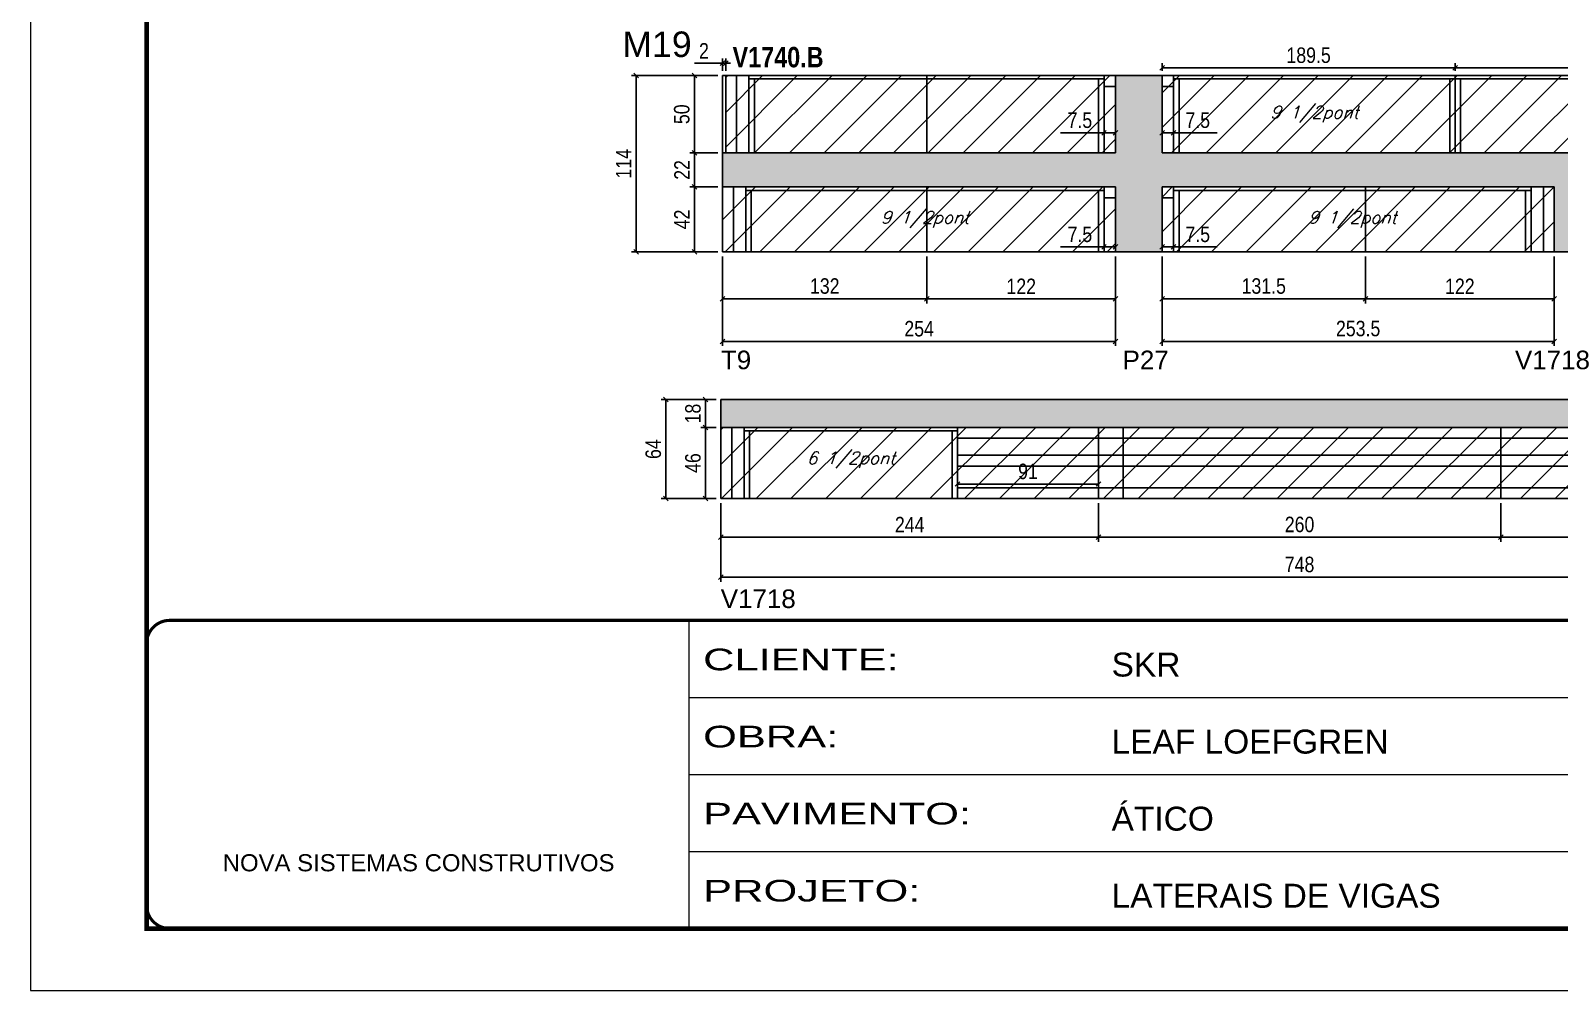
# Model space of a CAD drawing. Extents: x 3309 to 10008, y -2522 to 14608.
# Drawn here: x 6493 to 7481, y 6666 to 7287 of the extents above; entities that cross this region are included whole.
import ezdxf

# ---------------------------------------------------------------- set-up
doc = ezdxf.new("R2010")
doc.units = 0
doc.linetypes.add('CONTINUO', pattern=[0])
doc.linetypes.add('DASHED', pattern=[0.75, 0.5, -0.25])
for name, color, linetype in [('5', 5, 'Continuous'), ('COTA', 241, 'Continuous'), ('NOMENCLATURA', 7, 'Continuous'), ('Painéis', 200, 'Continuous'), ('SARR_2.2x7', 40, 'Continuous'), ('SARR_3.5x7', 81, 'Continuous'), ('texto', 7, 'Continuous')]:
    doc.layers.add(name, color=color, linetype=linetype)
for name, color, linetype, lineweight in [('Folhas', 255, 'Continuous', 9), ('Hachura', 251, 'Continuous', 9), ('SARRAFO DE PRESSAO', 251, 'DASHED', 9)]:
    doc.layers.add(name, color=color, linetype=linetype, lineweight=lineweight)
doc.styles.add('ARIAL', font='arial.ttf')
doc.styles.add('COTA TECNICA', font='techl___.ttf', dxfattribs={"height": 10})
doc.styles.add('Romans', font='romans.shx')
doc.styles.get("Standard").update_dxf_attribs({"font": 'arial.ttf'})
doc.styles.add('TECNICA', font='techb___.ttf', dxfattribs={"height": 10})
doc.styles.add('Tecnologia', font='')
doc.styles.get('Tecnologia').set_extended_font_data('Forgotten Futurist')
doc.dimstyles.new('PAINEL', dxfattribs={"dimtxt": 10, "dimasz": 3, "dimexe": 3, "dimexo": 3, "dimgap": 3, "dimtad": 1, "dimdec": 1, "dimzin": 12, "dimdsep": 46, "dimtxsty": 'COTA TECNICA', "dimblk1": 'OBLIQUE', "dimblk2": 'OBLIQUE', "dimsah": 1, "dimcen": 0.9, "dimclrd": 4, "dimclre": 4, "dimclrt": 240, "dimadec": 1, "dimazin": 3, "dimtfac": 1, "dimtdec": 1, "dimtmove": 0, "dimatfit": 3, "dimfxl": 1, "dimtolj": 1, "dimtzin": 12, "dimarcsym": 0})

# ---------------------------------------------------------------- blocks, each defined once
blk = doc.blocks.new('9999999999')
at = {"color": 30, "linetype": 'CONTINUO'}
for p, q in [((98564.56, 34230.21), (98564.56, 34429.45)), ((98564.56, 34379.64), (99583.98, 34379.64)), ((98564.56, 34329.83), (99487.98, 34329.83)), ((98564.56, 34280.02), (99487.98, 34280.02))]:
    blk.add_line(p, q, dxfattribs=at)
at = {"color": 30, "linetype": 'CONTINUO', "const_width": 2}
blk.add_lwpolyline([(99583.98, 34230.21), (99583.98, 34414.45, 0.414214), (99568.98, 34429.45), (98228.98, 34429.45, 0.414214), (98213.98, 34414.45), (98213.98, 34245.21, 0.414214), (98228.98, 34230.21), (99583.98, 34230.21)], format="xyb", dxfattribs=at)
at = {"layer": 'Folhas'}
blk.add_lwpolyline([(98138.98, 34190.21), (99623.98, 34190.21), (99623.98, 35240.21), (98138.98, 35240.21)], close=True, dxfattribs=at)
at = {"layer": 'Folhas', "color": 30, "const_width": 3}
blk.add_lwpolyline([(98213.98, 34230.21), (99583.98, 34230.21), (99583.98, 35200.21), (98213.98, 35200.21)], close=True, dxfattribs=at)
at = {"color": 7, "linetype": 'Continuous', "ltscale": 5, "style": 'ARIAL'}
for s, height, p in [('SKR', 15.483, (98837.68, 34393.13)), ('LEAF LOEFGREN', 15.4829, (98837.68, 34343.32)), ('ÁTICO', 15.483, (98837.68, 34293.51)), ('NOVA SISTEMAS CONSTRUTIVOS', 11.0592, (98263.19, 34267.21)), ('LATERAIS DE VIGAS', 15.4829, (98837.68, 34243.7))]:
    blk.add_text(s, height=height, dxfattribs=at).set_placement(p)
at = {"layer": 'Folhas', "color": 7, "style": 'Tecnologia', "width": 1.5}
for s, p in [('CLIENTE:', (98573.65, 34397.17)), ('OBRA:', (98573.65, 34347.31)), ('PAVIMENTO:', (98573.65, 34297.5)), ('PROJETO:', (98573.65, 34247.69))]:
    blk.add_text(s, height=14, dxfattribs=at).set_placement(p)
blk = doc.blocks.new('_Oblique')
at = {"color": 0, "linetype": 'ByBlock', "lineweight": -2}
blk.add_line((-0.5, -0.5), (0.5, 0.5), dxfattribs=at)
blk = doc.blocks.new('*D3468')
at = {"layer": 'COTA', "color": 4, "lineweight": -2, "transparency": 16777216}
for p, q in [((7224.16, 7140.82), (7224.16, 7083.01)), ((7477.66, 7140.82), (7477.66, 7083.01)), ((7477.66, 7086.01), (7224.16, 7086.01))]:
    blk.add_line(p, q, dxfattribs=at)
at = {"layer": 'Defpoints', "color": 0, "transparency": 16777216}
for p in [(7224.16, 7143.82), (7477.66, 7143.82), (7224.16, 7086.01)]:
    blk.add_point(p, dxfattribs=at)
at = {"layer": 'COTA', "color": 4, "lineweight": -2, "transparency": 16777216, "xscale": 3, "yscale": 3, "zscale": 3, "rotation": 180}
blk.add_blockref('_Oblique', (7224.16, 7086.01), dxfattribs=at)
at = {"layer": 'COTA', "color": 4, "lineweight": -2, "transparency": 16777216, "xscale": 3, "yscale": 3, "zscale": 3}
blk.add_blockref('_Oblique', (7477.66, 7086.01), dxfattribs=at)
at = {"layer": 'COTA', "color": 240, "transparency": 16777216, "insert": (7350.91, 7094.23), "char_height": 10, "attachment_point": 5, "style": 'COTA TECNICA'}
blk.add_mtext('\\A1;253.5', dxfattribs=at)
blk = doc.blocks.new('*D3469')
at = {"layer": 'COTA', "color": 4, "lineweight": -2, "transparency": 16777216}
for p, q in [((7224.16, 7146.82), (7224.16, 7150.02)), ((7224.16, 7147.02), (7231.66, 7147.02)), ((7231.66, 7146.82), (7231.66, 7150.02)), ((7231.66, 7147.02), (7259.81, 7147.02))]:
    blk.add_line(p, q, dxfattribs=at)
at = {"layer": 'Defpoints', "color": 0, "transparency": 16777216}
for p in [(7231.66, 7147.02), (7224.16, 7143.82), (7231.66, 7143.82)]:
    blk.add_point(p, dxfattribs=at)
at = {"layer": 'COTA', "color": 4, "lineweight": -2, "transparency": 16777216, "xscale": 3, "yscale": 3, "zscale": 3, "rotation": 180}
blk.add_blockref('_Oblique', (7224.16, 7147.02), dxfattribs=at)
at = {"layer": 'COTA', "color": 4, "lineweight": -2, "transparency": 16777216, "xscale": 3, "yscale": 3, "zscale": 3}
blk.add_blockref('_Oblique', (7231.66, 7147.02), dxfattribs=at)
at = {"layer": 'COTA', "color": 240, "transparency": 16777216, "insert": (7247.23, 7155.13), "char_height": 10, "attachment_point": 5, "style": 'COTA TECNICA'}
blk.add_mtext('\\A1;7.5', dxfattribs=at)
blk = doc.blocks.new('*D3470')
at = {"layer": 'COTA', "color": 4, "lineweight": -2, "transparency": 16777216}
for p, q in [((7186.66, 7147.02), (7158.5, 7147.02)), ((7186.66, 7146.82), (7186.66, 7150.02)), ((7194.16, 7147.02), (7186.66, 7147.02)), ((7194.16, 7146.82), (7194.16, 7150.02))]:
    blk.add_line(p, q, dxfattribs=at)
at = {"layer": 'Defpoints', "color": 0, "transparency": 16777216}
for p in [(7186.66, 7147.02), (7186.66, 7143.82), (7194.16, 7143.82)]:
    blk.add_point(p, dxfattribs=at)
at = {"layer": 'COTA', "color": 4, "lineweight": -2, "transparency": 16777216, "xscale": 3, "yscale": 3, "zscale": 3, "rotation": 180}
blk.add_blockref('_Oblique', (7186.66, 7147.02), dxfattribs=at)
at = {"layer": 'COTA', "color": 4, "lineweight": -2, "transparency": 16777216, "xscale": 3, "yscale": 3, "zscale": 3}
blk.add_blockref('_Oblique', (7194.16, 7147.02), dxfattribs=at)
at = {"layer": 'COTA', "color": 240, "transparency": 16777216, "insert": (7171.08, 7155.13), "char_height": 10, "attachment_point": 5, "style": 'COTA TECNICA'}
blk.add_mtext('\\A1;7.5', dxfattribs=at)
blk = doc.blocks.new('*D3471')
at = {"layer": 'COTA', "color": 4, "lineweight": -2, "transparency": 16777216}
for p, q in [((6940.16, 7140.82), (6940.16, 7083.01)), ((7194.16, 7140.82), (7194.16, 7083.01)), ((7194.16, 7086.01), (6940.16, 7086.01))]:
    blk.add_line(p, q, dxfattribs=at)
at = {"layer": 'Defpoints', "color": 0, "transparency": 16777216}
for p in [(6940.16, 7143.82), (7194.16, 7143.82), (6940.16, 7086.01)]:
    blk.add_point(p, dxfattribs=at)
at = {"layer": 'COTA', "color": 4, "lineweight": -2, "transparency": 16777216, "xscale": 3, "yscale": 3, "zscale": 3, "rotation": 180}
blk.add_blockref('_Oblique', (6940.16, 7086.01), dxfattribs=at)
at = {"layer": 'COTA', "color": 4, "lineweight": -2, "transparency": 16777216, "xscale": 3, "yscale": 3, "zscale": 3}
blk.add_blockref('_Oblique', (7194.16, 7086.01), dxfattribs=at)
at = {"layer": 'COTA', "color": 240, "transparency": 16777216, "insert": (7067.16, 7094.12), "char_height": 10, "attachment_point": 5, "style": 'COTA TECNICA'}
blk.add_mtext('\\A1;254', dxfattribs=at)
blk = doc.blocks.new('*D3472')
at = {"layer": 'COTA', "color": 4, "lineweight": -2, "transparency": 16777216}
for p, q in [((6937.16, 7185.82), (6918.9, 7185.82)), ((6921.9, 7185.82), (6921.9, 7143.82)), ((6937.16, 7143.82), (6918.9, 7143.82))]:
    blk.add_line(p, q, dxfattribs=at)
at = {"layer": 'Defpoints', "color": 0, "transparency": 16777216}
for p in [(6940.16, 7185.82), (6921.9, 7143.82), (6940.16, 7143.82)]:
    blk.add_point(p, dxfattribs=at)
at = {"layer": 'COTA', "color": 4, "lineweight": -2, "transparency": 16777216, "xscale": 3, "yscale": 3, "zscale": 3}
for p, rotation in [((6921.9, 7185.82), 90), ((6921.9, 7143.82), 270)]:
    blk.add_blockref('_Oblique', p, dxfattribs=dict(at, rotation=rotation))
at = {"layer": 'COTA', "color": 240, "transparency": 16777216, "insert": (6913.83, 7164.82), "char_height": 10, "attachment_point": 5, "rotation": 90, "style": 'COTA TECNICA'}
blk.add_mtext('\\A1;42', dxfattribs=at)
blk = doc.blocks.new('*D3473')
at = {"layer": 'COTA', "color": 4, "lineweight": -2, "transparency": 16777216}
for p, q in [((7224.16, 7210.82), (7224.16, 7223.78)), ((7231.66, 7210.82), (7231.66, 7223.78)), ((7224.16, 7220.78), (7231.66, 7220.78)), ((7231.66, 7220.78), (7259.81, 7220.78))]:
    blk.add_line(p, q, dxfattribs=at)
at = {"layer": 'Defpoints', "color": 0, "transparency": 16777216}
for p in [(7231.66, 7220.78), (7224.16, 7207.82), (7231.66, 7207.82)]:
    blk.add_point(p, dxfattribs=at)
at = {"layer": 'COTA', "color": 4, "lineweight": -2, "transparency": 16777216, "xscale": 3, "yscale": 3, "zscale": 3, "rotation": 180}
blk.add_blockref('_Oblique', (7224.16, 7220.78), dxfattribs=at)
at = {"layer": 'COTA', "color": 4, "lineweight": -2, "transparency": 16777216, "xscale": 3, "yscale": 3, "zscale": 3}
blk.add_blockref('_Oblique', (7231.66, 7220.78), dxfattribs=at)
at = {"layer": 'COTA', "color": 240, "transparency": 16777216, "insert": (7247.23, 7228.89), "char_height": 10, "attachment_point": 5, "style": 'COTA TECNICA'}
blk.add_mtext('\\A1;7.5', dxfattribs=at)
blk = doc.blocks.new('*D3474')
at = {"layer": 'COTA', "color": 4, "lineweight": -2, "transparency": 16777216}
for p, q in [((7186.66, 7210.82), (7186.66, 7223.78)), ((7194.16, 7210.82), (7194.16, 7223.78)), ((7186.66, 7220.78), (7158.5, 7220.78)), ((7194.16, 7220.78), (7186.66, 7220.78))]:
    blk.add_line(p, q, dxfattribs=at)
at = {"layer": 'Defpoints', "color": 0, "transparency": 16777216}
for p in [(7186.66, 7220.78), (7186.66, 7207.82), (7194.16, 7207.82)]:
    blk.add_point(p, dxfattribs=at)
at = {"layer": 'COTA', "color": 4, "lineweight": -2, "transparency": 16777216, "xscale": 3, "yscale": 3, "zscale": 3, "rotation": 180}
blk.add_blockref('_Oblique', (7186.66, 7220.78), dxfattribs=at)
at = {"layer": 'COTA', "color": 4, "lineweight": -2, "transparency": 16777216, "xscale": 3, "yscale": 3, "zscale": 3}
blk.add_blockref('_Oblique', (7194.16, 7220.78), dxfattribs=at)
at = {"layer": 'COTA', "color": 240, "transparency": 16777216, "insert": (7171.08, 7228.89), "char_height": 10, "attachment_point": 5, "style": 'COTA TECNICA'}
blk.add_mtext('\\A1;7.5', dxfattribs=at)
blk = doc.blocks.new('*D3475')
at = {"layer": 'COTA', "color": 4, "lineweight": -2, "transparency": 16777216}
for p, q in [((6937.16, 7207.82), (6918.9, 7207.82)), ((6921.9, 7185.82), (6921.9, 7207.82)), ((6937.16, 7185.82), (6918.9, 7185.82))]:
    blk.add_line(p, q, dxfattribs=at)
at = {"layer": 'Defpoints', "color": 0, "transparency": 16777216}
for p in [(6921.9, 7207.82), (6940.16, 7207.82), (6940.16, 7185.82)]:
    blk.add_point(p, dxfattribs=at)
at = {"layer": 'COTA', "color": 4, "lineweight": -2, "transparency": 16777216, "xscale": 3, "yscale": 3, "zscale": 3}
for p, rotation in [((6921.9, 7207.82), 90), ((6921.9, 7185.82), 270)]:
    blk.add_blockref('_Oblique', p, dxfattribs=dict(at, rotation=rotation))
at = {"layer": 'COTA', "color": 240, "transparency": 16777216, "insert": (6913.9, 7196.82), "char_height": 10, "attachment_point": 5, "rotation": 90, "style": 'COTA TECNICA'}
blk.add_mtext('\\A1;22', dxfattribs=at)
blk = doc.blocks.new('*D3476')
at = {"layer": 'COTA', "color": 4, "lineweight": -2, "transparency": 16777216}
for p, q in [((6937.16, 7257.82), (6918.9, 7257.82)), ((6921.9, 7207.82), (6921.9, 7257.82)), ((6937.16, 7207.82), (6918.9, 7207.82))]:
    blk.add_line(p, q, dxfattribs=at)
at = {"layer": 'Defpoints', "color": 0, "transparency": 16777216}
for p in [(6921.9, 7257.82), (6940.16, 7257.82), (6940.16, 7207.82)]:
    blk.add_point(p, dxfattribs=at)
at = {"layer": 'COTA', "color": 4, "lineweight": -2, "transparency": 16777216, "xscale": 3, "yscale": 3, "zscale": 3}
for p, rotation in [((6921.9, 7257.82), 90), ((6921.9, 7207.82), 270)]:
    blk.add_blockref('_Oblique', p, dxfattribs=dict(at, rotation=rotation))
at = {"layer": 'COTA', "color": 240, "transparency": 16777216, "insert": (6913.79, 7232.82), "char_height": 10, "attachment_point": 5, "rotation": 90, "style": 'COTA TECNICA'}
blk.add_mtext('\\A1;50', dxfattribs=at)
blk = doc.blocks.new('*D3477')
at = {"layer": 'COTA', "color": 4, "lineweight": -2, "transparency": 16777216}
for p, q in [((6937.16, 7257.82), (6881.23, 7257.82)), ((6884.23, 7143.82), (6884.23, 7257.82)), ((6937.16, 7143.82), (6881.23, 7143.82))]:
    blk.add_line(p, q, dxfattribs=at)
at = {"layer": 'Defpoints', "color": 0, "transparency": 16777216}
for p in [(6884.23, 7257.82), (6940.16, 7257.82), (6940.16, 7143.82)]:
    blk.add_point(p, dxfattribs=at)
at = {"layer": 'COTA', "color": 4, "lineweight": -2, "transparency": 16777216, "xscale": 3, "yscale": 3, "zscale": 3}
for p, rotation in [((6884.23, 7257.82), 90), ((6884.23, 7143.82), 270)]:
    blk.add_blockref('_Oblique', p, dxfattribs=dict(at, rotation=rotation))
at = {"layer": 'COTA', "color": 240, "transparency": 16777216, "insert": (6876.16, 7200.82), "char_height": 10, "attachment_point": 5, "rotation": 90, "style": 'COTA TECNICA'}
blk.add_mtext('\\A1;114', dxfattribs=at)
blk = doc.blocks.new('*D3478')
at = {"layer": 'COTA', "color": 4, "lineweight": -2, "transparency": 16777216}
for p, q in [((6940.16, 7265.81), (6922.04, 7265.81)), ((6940.16, 7260.82), (6940.16, 7268.81)), ((6942.16, 7265.81), (6940.16, 7265.81)), ((6942.16, 7260.82), (6942.16, 7268.81)), ((6942.16, 7265.81), (6945.16, 7265.81))]:
    blk.add_line(p, q, dxfattribs=at)
at = {"layer": 'Defpoints', "color": 0, "transparency": 16777216}
for p in [(6940.16, 7265.81), (6940.16, 7257.82), (6942.16, 7257.82)]:
    blk.add_point(p, dxfattribs=at)
at = {"layer": 'COTA', "color": 4, "lineweight": -2, "transparency": 16777216, "xscale": 3, "yscale": 3, "zscale": 3}
blk.add_blockref('_Oblique', (6940.16, 7265.81), dxfattribs=at)
at = {"layer": 'COTA', "color": 4, "lineweight": -2, "transparency": 16777216, "xscale": 3, "yscale": 3, "zscale": 3, "rotation": 180}
blk.add_blockref('_Oblique', (6942.16, 7265.81), dxfattribs=at)
at = {"layer": 'COTA', "color": 240, "transparency": 16777216, "insert": (6928.1, 7273.81), "char_height": 10, "attachment_point": 5, "style": 'COTA TECNICA'}
blk.add_mtext('\\A1;2', dxfattribs=at)
blk = doc.blocks.new('*D3479')
at = {"layer": 'COTA', "color": 4, "lineweight": -2, "transparency": 16777216}
for p, q in [((6940.16, 7140.82), (6940.16, 7110.49)), ((7072.16, 7140.82), (7072.16, 7110.49)), ((6940.16, 7113.49), (7072.16, 7113.49))]:
    blk.add_line(p, q, dxfattribs=at)
at = {"layer": 'Defpoints', "color": 0, "transparency": 16777216}
for p in [(6940.16, 7143.82), (7072.16, 7143.82), (7072.16, 7113.49)]:
    blk.add_point(p, dxfattribs=at)
at = {"layer": 'COTA', "color": 4, "lineweight": -2, "transparency": 16777216, "xscale": 3, "yscale": 3, "zscale": 3, "rotation": 180}
blk.add_blockref('_Oblique', (6940.16, 7113.49), dxfattribs=at)
at = {"layer": 'COTA', "color": 4, "lineweight": -2, "transparency": 16777216, "xscale": 3, "yscale": 3, "zscale": 3}
blk.add_blockref('_Oblique', (7072.16, 7113.49), dxfattribs=at)
at = {"layer": 'COTA', "color": 240, "transparency": 16777216, "insert": (7006.16, 7121.71), "char_height": 10, "attachment_point": 5, "style": 'COTA TECNICA'}
blk.add_mtext('\\A1;132', dxfattribs=at)
blk = doc.blocks.new('*D3480')
at = {"layer": 'COTA', "color": 4, "lineweight": -2, "transparency": 16777216}
for p, q in [((7072.16, 7140.82), (7072.16, 7110.49)), ((7194.16, 7140.82), (7194.16, 7110.49)), ((7072.16, 7113.49), (7194.16, 7113.49))]:
    blk.add_line(p, q, dxfattribs=at)
at = {"layer": 'Defpoints', "color": 0, "transparency": 16777216}
for p in [(7072.16, 7143.82), (7194.16, 7143.82), (7194.16, 7113.49)]:
    blk.add_point(p, dxfattribs=at)
at = {"layer": 'COTA', "color": 4, "lineweight": -2, "transparency": 16777216, "xscale": 3, "yscale": 3, "zscale": 3, "rotation": 180}
blk.add_blockref('_Oblique', (7072.16, 7113.49), dxfattribs=at)
at = {"layer": 'COTA', "color": 4, "lineweight": -2, "transparency": 16777216, "xscale": 3, "yscale": 3, "zscale": 3}
blk.add_blockref('_Oblique', (7194.16, 7113.49), dxfattribs=at)
at = {"layer": 'COTA', "color": 240, "transparency": 16777216, "insert": (7133.16, 7121.55), "char_height": 10, "attachment_point": 5, "style": 'COTA TECNICA'}
blk.add_mtext('\\A1;122', dxfattribs=at)
blk = doc.blocks.new('*D3481')
at = {"layer": 'COTA', "color": 4, "lineweight": -2, "transparency": 16777216}
for p, q in [((7224.16, 7260.82), (7224.16, 7265.77)), ((7413.66, 7260.82), (7413.66, 7265.77)), ((7413.66, 7262.77), (7224.16, 7262.77))]:
    blk.add_line(p, q, dxfattribs=at)
at = {"layer": 'Defpoints', "color": 0, "transparency": 16777216}
for p in [(7224.16, 7262.77), (7224.16, 7257.82), (7413.66, 7257.82)]:
    blk.add_point(p, dxfattribs=at)
at = {"layer": 'COTA', "color": 4, "lineweight": -2, "transparency": 16777216, "xscale": 3, "yscale": 3, "zscale": 3, "rotation": 180}
blk.add_blockref('_Oblique', (7224.16, 7262.77), dxfattribs=at)
at = {"layer": 'COTA', "color": 4, "lineweight": -2, "transparency": 16777216, "xscale": 3, "yscale": 3, "zscale": 3}
blk.add_blockref('_Oblique', (7413.66, 7262.77), dxfattribs=at)
at = {"layer": 'COTA', "color": 240, "transparency": 16777216, "insert": (7318.91, 7270.91), "char_height": 10, "attachment_point": 5, "style": 'COTA TECNICA'}
blk.add_mtext('\\A1;189.5', dxfattribs=at)
blk = doc.blocks.new('*D3482')
at = {"layer": 'COTA', "color": 4, "lineweight": -2, "transparency": 16777216}
for p, q in [((7413.66, 7260.82), (7413.66, 7265.77)), ((7657.66, 7260.82), (7657.66, 7265.77)), ((7413.66, 7262.77), (7657.66, 7262.77))]:
    blk.add_line(p, q, dxfattribs=at)
at = {"layer": 'Defpoints', "color": 0, "transparency": 16777216}
for p in [(7413.66, 7257.82), (7657.66, 7262.77), (7657.66, 7257.82)]:
    blk.add_point(p, dxfattribs=at)
at = {"layer": 'COTA', "color": 4, "lineweight": -2, "transparency": 16777216, "xscale": 3, "yscale": 3, "zscale": 3, "rotation": 180}
blk.add_blockref('_Oblique', (7413.66, 7262.77), dxfattribs=at)
at = {"layer": 'COTA', "color": 4, "lineweight": -2, "transparency": 16777216, "xscale": 3, "yscale": 3, "zscale": 3}
blk.add_blockref('_Oblique', (7657.66, 7262.77), dxfattribs=at)
at = {"layer": 'COTA', "color": 240, "transparency": 16777216, "insert": (7535.66, 7270.84), "char_height": 10, "attachment_point": 5, "style": 'COTA TECNICA'}
blk.add_mtext('\\A1;244', dxfattribs=at)
blk = doc.blocks.new('*D3483')
at = {"layer": 'COTA', "color": 4, "lineweight": -2, "transparency": 16777216}
for p, q in [((7224.16, 7140.82), (7224.16, 7110.49)), ((7355.66, 7140.82), (7355.66, 7110.49)), ((7224.16, 7113.49), (7355.66, 7113.49))]:
    blk.add_line(p, q, dxfattribs=at)
at = {"layer": 'Defpoints', "color": 0, "transparency": 16777216}
for p in [(7224.16, 7143.82), (7355.66, 7143.82), (7355.66, 7113.49)]:
    blk.add_point(p, dxfattribs=at)
at = {"layer": 'COTA', "color": 4, "lineweight": -2, "transparency": 16777216, "xscale": 3, "yscale": 3, "zscale": 3, "rotation": 180}
blk.add_blockref('_Oblique', (7224.16, 7113.49), dxfattribs=at)
at = {"layer": 'COTA', "color": 4, "lineweight": -2, "transparency": 16777216, "xscale": 3, "yscale": 3, "zscale": 3}
blk.add_blockref('_Oblique', (7355.66, 7113.49), dxfattribs=at)
at = {"layer": 'COTA', "color": 240, "transparency": 16777216, "insert": (7289.91, 7121.71), "char_height": 10, "attachment_point": 5, "style": 'COTA TECNICA'}
blk.add_mtext('\\A1;131.5', dxfattribs=at)
blk = doc.blocks.new('*D3484')
at = {"layer": 'COTA', "color": 4, "lineweight": -2, "transparency": 16777216}
for p, q in [((7355.66, 7140.82), (7355.66, 7110.49)), ((7477.66, 7140.82), (7477.66, 7110.49)), ((7355.66, 7113.49), (7477.66, 7113.49))]:
    blk.add_line(p, q, dxfattribs=at)
at = {"layer": 'Defpoints', "color": 0, "transparency": 16777216}
for p in [(7355.66, 7143.82), (7477.66, 7143.82), (7477.66, 7113.49)]:
    blk.add_point(p, dxfattribs=at)
at = {"layer": 'COTA', "color": 4, "lineweight": -2, "transparency": 16777216, "xscale": 3, "yscale": 3, "zscale": 3, "rotation": 180}
blk.add_blockref('_Oblique', (7355.66, 7113.49), dxfattribs=at)
at = {"layer": 'COTA', "color": 4, "lineweight": -2, "transparency": 16777216, "xscale": 3, "yscale": 3, "zscale": 3}
blk.add_blockref('_Oblique', (7477.66, 7113.49), dxfattribs=at)
at = {"layer": 'COTA', "color": 240, "transparency": 16777216, "insert": (7416.66, 7121.55), "char_height": 10, "attachment_point": 5, "style": 'COTA TECNICA'}
blk.add_mtext('\\A1;122', dxfattribs=at)
blk = doc.blocks.new('*D3436')
at = {"layer": 'COTA', "color": 4, "linetype": 'ByBlock', "lineweight": -2, "transparency": 16777216}
for p, q in [((6939.06, 6981.32), (6939.06, 6956.47)), ((7183.06, 6981.32), (7183.06, 6956.47)), ((7183.06, 6959.47), (6939.06, 6959.47))]:
    blk.add_line(p, q, dxfattribs=at)
at = {"layer": 'Defpoints', "color": 0, "linetype": 'ByBlock', "transparency": 16777216}
for p in [(6939.06, 6984.32), (7183.06, 6984.32), (6939.06, 6959.47)]:
    blk.add_point(p, dxfattribs=at)
at = {"layer": 'COTA', "color": 4, "linetype": 'ByBlock', "lineweight": -2, "transparency": 16777216, "xscale": 3, "yscale": 3, "zscale": 3, "rotation": 180}
blk.add_blockref('_Oblique', (6939.06, 6959.47), dxfattribs=at)
at = {"layer": 'COTA', "color": 4, "linetype": 'ByBlock', "lineweight": -2, "transparency": 16777216, "xscale": 3, "yscale": 3, "zscale": 3}
blk.add_blockref('_Oblique', (7183.06, 6959.47), dxfattribs=at)
at = {"layer": 'COTA', "color": 240, "linetype": 'ByBlock', "transparency": 16777216, "insert": (7061.06, 6967.55), "char_height": 10, "attachment_point": 5, "style": 'COTA TECNICA'}
blk.add_mtext('\\A1;244', dxfattribs=at)
blk = doc.blocks.new('*D3437')
at = {"layer": 'COTA', "color": 4, "lineweight": -2, "transparency": 16777216}
for p, q in [((7183.06, 6981.32), (7183.06, 6956.47)), ((7443.06, 6981.32), (7443.06, 6956.47)), ((7183.06, 6959.47), (7443.06, 6959.47))]:
    blk.add_line(p, q, dxfattribs=at)
at = {"layer": 'Defpoints', "color": 0, "transparency": 16777216}
for p in [(7183.06, 6984.32, 0), (7443.06, 6984.32, 0), (7443.06, 6959.47)]:
    blk.add_point(p, dxfattribs=at)
at = {"layer": 'COTA', "color": 4, "lineweight": -2, "transparency": 16777216, "xscale": 3, "yscale": 3, "zscale": 3, "rotation": 180}
blk.add_blockref('_Oblique', (7183.06, 6959.47), dxfattribs=at)
at = {"layer": 'COTA', "color": 4, "lineweight": -2, "transparency": 16777216, "xscale": 3, "yscale": 3, "zscale": 3}
blk.add_blockref('_Oblique', (7443.06, 6959.47), dxfattribs=at)
at = {"layer": 'COTA', "color": 240, "transparency": 16777216, "insert": (7313.06, 6967.58), "char_height": 10, "attachment_point": 5, "style": 'COTA TECNICA'}
blk.add_mtext('\\A1;260', dxfattribs=at)
blk = doc.blocks.new('*D3438')
at = {"layer": 'COTA', "color": 4, "lineweight": -2, "transparency": 16777216}
for p, q in [((7443.06, 6981.32), (7443.06, 6956.47)), ((7687.06, 6981.32), (7687.06, 6956.47)), ((7443.06, 6959.47), (7687.06, 6959.47))]:
    blk.add_line(p, q, dxfattribs=at)
at = {"layer": 'Defpoints', "color": 0, "transparency": 16777216}
for p in [(7443.06, 6984.32, 0), (7687.06, 6984.32, 0), (7687.06, 6959.47)]:
    blk.add_point(p, dxfattribs=at)
at = {"layer": 'COTA', "color": 4, "lineweight": -2, "transparency": 16777216, "xscale": 3, "yscale": 3, "zscale": 3, "rotation": 180}
blk.add_blockref('_Oblique', (7443.06, 6959.47), dxfattribs=at)
at = {"layer": 'COTA', "color": 4, "lineweight": -2, "transparency": 16777216, "xscale": 3, "yscale": 3, "zscale": 3}
blk.add_blockref('_Oblique', (7687.06, 6959.47), dxfattribs=at)
at = {"layer": 'COTA', "color": 240, "transparency": 16777216, "insert": (7565.06, 6967.55), "char_height": 10, "attachment_point": 5, "style": 'COTA TECNICA'}
blk.add_mtext('\\A1;244', dxfattribs=at)
blk = doc.blocks.new('*D3448')
at = {"layer": 'COTA', "color": 4, "lineweight": -2, "transparency": 16777216}
for p, q in [((6936.06, 7030.32), (6926.11, 7030.32)), ((6929.11, 6984.32), (6929.11, 7030.32)), ((6936.06, 6984.32), (6926.11, 6984.32))]:
    blk.add_line(p, q, dxfattribs=at)
at = {"layer": 'Defpoints', "color": 0, "transparency": 16777216}
for p in [(6929.11, 7030.32), (6939.06, 7030.32), (6939.06, 6984.32)]:
    blk.add_point(p, dxfattribs=at)
at = {"layer": 'COTA', "color": 4, "lineweight": -2, "transparency": 16777216, "xscale": 3, "yscale": 3, "zscale": 3}
for p, rotation in [((6929.11, 7030.32), 90), ((6929.11, 6984.32), 270)]:
    blk.add_blockref('_Oblique', p, dxfattribs=dict(at, rotation=rotation))
at = {"layer": 'COTA', "color": 240, "transparency": 16777216, "insert": (6921.01, 7007.32), "char_height": 10, "attachment_point": 5, "rotation": 90, "style": 'COTA TECNICA'}
blk.add_mtext('\\A1;46', dxfattribs=at)
blk = doc.blocks.new('*D3449')
at = {"layer": 'COTA', "color": 4, "lineweight": -2, "transparency": 16777216}
for p, q in [((6936.06, 7048.32), (6926.11, 7048.32)), ((6929.11, 7030.32), (6929.11, 7048.32)), ((6936.06, 7030.32), (6926.11, 7030.32))]:
    blk.add_line(p, q, dxfattribs=at)
at = {"layer": 'Defpoints', "color": 0, "transparency": 16777216}
for p in [(6929.11, 7048.32), (6939.06, 7048.32), (6939.06, 7030.32)]:
    blk.add_point(p, dxfattribs=at)
at = {"layer": 'COTA', "color": 4, "lineweight": -2, "transparency": 16777216, "xscale": 3, "yscale": 3, "zscale": 3}
for p, rotation in [((6929.11, 7048.32), 90), ((6929.11, 7030.32), 270)]:
    blk.add_blockref('_Oblique', p, dxfattribs=dict(at, rotation=rotation))
at = {"layer": 'COTA', "color": 240, "transparency": 16777216, "insert": (6921.02, 7039.32), "char_height": 10, "attachment_point": 5, "rotation": 90, "style": 'COTA TECNICA'}
blk.add_mtext('\\A1;18', dxfattribs=at)
blk = doc.blocks.new('*D3450')
at = {"layer": 'COTA', "color": 4, "lineweight": -2, "transparency": 16777216}
for p, q in [((6936.06, 7048.32), (6900.48, 7048.32)), ((6903.48, 6984.32), (6903.48, 7048.32)), ((6936.06, 6984.32), (6900.48, 6984.32))]:
    blk.add_line(p, q, dxfattribs=at)
at = {"layer": 'Defpoints', "color": 0, "transparency": 16777216}
for p in [(6903.48, 7048.32), (6939.06, 7048.32), (6939.06, 6984.32)]:
    blk.add_point(p, dxfattribs=at)
at = {"layer": 'COTA', "color": 4, "lineweight": -2, "transparency": 16777216, "xscale": 3, "yscale": 3, "zscale": 3}
for p, rotation in [((6903.48, 7048.32), 90), ((6903.48, 6984.32), 270)]:
    blk.add_blockref('_Oblique', p, dxfattribs=dict(at, rotation=rotation))
at = {"layer": 'COTA', "color": 240, "transparency": 16777216, "insert": (6895.38, 7016.32), "char_height": 10, "attachment_point": 5, "rotation": 90, "style": 'COTA TECNICA'}
blk.add_mtext('\\A1;64', dxfattribs=at)
blk = doc.blocks.new('*D3451')
at = {"layer": 'COTA', "color": 4, "lineweight": -2, "transparency": 16777216}
for p, q in [((6939.06, 6981.32), (6939.06, 6930.63)), ((7687.06, 6981.32), (7687.06, 6930.63)), ((6939.06, 6933.63), (7687.06, 6933.63))]:
    blk.add_line(p, q, dxfattribs=at)
at = {"layer": 'Defpoints', "color": 0, "transparency": 16777216}
for p in [(6939.06, 6984.32), (7687.06, 6984.32), (7687.06, 6933.63)]:
    blk.add_point(p, dxfattribs=at)
at = {"layer": 'COTA', "color": 4, "lineweight": -2, "transparency": 16777216, "xscale": 3, "yscale": 3, "zscale": 3, "rotation": 180}
blk.add_blockref('_Oblique', (6939.06, 6933.63), dxfattribs=at)
at = {"layer": 'COTA', "color": 4, "lineweight": -2, "transparency": 16777216, "xscale": 3, "yscale": 3, "zscale": 3}
blk.add_blockref('_Oblique', (7687.06, 6933.63), dxfattribs=at)
at = {"layer": 'COTA', "color": 240, "transparency": 16777216, "insert": (7313.06, 6941.73), "char_height": 10, "attachment_point": 5, "style": 'COTA TECNICA'}
blk.add_mtext('\\A1;748', dxfattribs=at)
blk = doc.blocks.new('*D3452')
at = {"layer": 'COTA', "color": 4, "lineweight": -2, "transparency": 16777216}
for p, q in [((7092.06, 6994.32), (7092.06, 6996.79)), ((7183.06, 6994.32), (7183.06, 6996.79)), ((7183.06, 6993.79), (7092.06, 6993.79))]:
    blk.add_line(p, q, dxfattribs=at)
at = {"layer": 'Defpoints', "color": 0, "transparency": 16777216}
for p in [(7092.06, 6993.79), (7092.06, 6991.32), (7183.06, 6991.32)]:
    blk.add_point(p, dxfattribs=at)
at = {"layer": 'COTA', "color": 4, "lineweight": -2, "transparency": 16777216, "xscale": 3, "yscale": 3, "zscale": 3, "rotation": 180}
blk.add_blockref('_Oblique', (7092.06, 6993.79), dxfattribs=at)
at = {"layer": 'COTA', "color": 4, "lineweight": -2, "transparency": 16777216, "xscale": 3, "yscale": 3, "zscale": 3}
blk.add_blockref('_Oblique', (7183.06, 6993.79), dxfattribs=at)
at = {"layer": 'COTA', "color": 240, "transparency": 16777216, "insert": (7137.56, 7001.87), "char_height": 10, "attachment_point": 5, "style": 'COTA TECNICA'}
blk.add_mtext('\\A1;91', dxfattribs=at)

msp = doc.modelspace()

# ---------------------------------------------------------------- hatches: boundary and pattern name
at = {"layer": 'COTA'}
h = msp.add_hatch(dxfattribs=at)
h.set_pattern_fill('AR-CONC', color=256, scale=0.03)
h.set_pattern_definition([(50, (1585, 19.1082), (5.46554, -0.4781726), [0.5715, -6.2865]), (355, (1585, 19.108), (-1.0573026, 5.7317054), [0.4572, -5.0292175]), (100.451445, (1585.4555, 19.0684), (4.4082374, 5.2535326), [0.4857003, -5.3427073]), (46.1842, (1585, 20.632), (8.132371, -1.26127), [0.85725, -9.42975]), (96.63556, (1585.678, 20.527), (7.122124, 7.422784), [0.728551, -8.014068]), (351.18415, (1585, 20.632), (7.122124, 7.422784), [0.685799, -7.543792]), (21, (1585.762, 20.2512), (4.5484317, -3.067956), [0.5715, -6.2865]), (326, (1585.762, 20.251), (1.854061, 5.525639), [0.4572, -5.0292]), (71.451445, (1586.141, 19.9956), (6.4024926, 2.457683), [0.4857003, -5.342698]), (37.5, (1585, 19.1082), (0.0926581, 2.53665117), [0, -4.96824, 0, -5.1054, 0, -5.04825]), (7.5, (1585, 19.1082), (2.0045899, 3.00541724), [0, -2.91084, 0, -4.85394, 0, -1.92405]), (327.5, (1583.3007, 19.1082), (4.06771786, -0.1718623), [0, -1.905, 0, -5.9436, 0, -7.8867]), (317.5, (1582.5387, 19.1082), (4.4438754, 0.7627947), [0, -2.4765, 0, -3.94716, 0, -5.6007])])
h.paths.add_polyline_path([(7224.16, 7185.82), (7477.66, 7185.82), (7477.66, 7143.82), (7507.66, 7143.82), (7507.66, 7185.82), (7657.66, 7185.82), (7657.66, 7207.82), (7224.16, 7207.82), (7224.16, 7257.82), (7194.16, 7257.82), (7194.16, 7207.82), (6940.16, 7207.82), (6940.16, 7185.82), (7194.16, 7185.82), (7194.16, 7143.82), (7224.16, 7143.82)])
h = msp.add_hatch(dxfattribs=at)
h.set_pattern_fill('AR-CONC', color=256, scale=0.03)
h.set_pattern_definition([(50, (-50.5405, -4745.387), (5.46554, -0.4781726), [0.5715, -6.2865]), (355, (-50.5405, -4745.387), (-1.0573026, 5.7317054), [0.4572, -5.0292175]), (100.451445, (-50.085, -4745.427), (4.4082374, 5.2535326), [0.4857003, -5.3427073]), (46.1842, (-50.5405, -4743.863), (8.1323712, -1.2612698), [0.85725, -9.42975]), (96.63556, (-49.863, -4743.968), (7.122124, 7.4227837), [0.7285507, -8.014068]), (351.18415, (-50.5405, -4743.863), (7.122124, 7.4227837), [0.685799, -7.543792]), (21, (-49.7785, -4744.244), (4.5484317, -3.067956), [0.5715, -6.2865]), (326, (-49.7785, -4744.244), (1.8540609, 5.525639), [0.4572, -5.0292]), (71.451445, (-49.3994, -4744.4997), (6.4024926, 2.457683), [0.4857003, -5.3426981]), (37.5, (-50.5405, -4745.387), (0.0926581, 2.53665117), [0, -4.96824, 0, -5.1054, 0, -5.04825]), (7.5, (-50.5405, -4745.387), (2.0045899, 3.00541724), [0, -2.91084, 0, -4.85394, 0, -1.92405]), (327.5, (-52.2397, -4745.387), (4.06771786, -0.17186232), [0, -1.905, 0, -5.9436, 0, -7.8867]), (317.5, (-53.0017, -4745.387), (4.4438754, 0.7627947), [0, -2.4765, 0, -3.94716, 0, -5.6007])])
h.paths.add_polyline_path([(6939.06, 7048.32), (6939.06, 7030.32), (7687.06, 7030.32), (7687.06, 7048.32)])
at = {"layer": 'Hachura', "linetype": 'ByBlock'}
h = msp.add_hatch(dxfattribs=at)
h.set_pattern_fill('ANSI31', color=256, scale=5)
h.paths.add_polyline_path([(7184.16, 7575.29), (7184.16, 7625.29), (6940.16, 7625.29), (6940.16, 7575.29)])
h.paths.add_polyline_path([(7312.16, 7625.29), (7184.16, 7625.29), (7184.16, 7575.29), (7312.16, 7575.29)])
h.paths.add_polyline_path([(7342.16, 7639.29), (7342.16, 7575.29), (7464.16, 7575.29), (7464.16, 7639.29)])
h.paths.add_polyline_path([(7464.16, 7639.29), (7464.16, 7575.29), (7538.16, 7575.29), (7538.16, 7639.29)])
h.paths.add_polyline_path([(7626.66, 7359.49), (7626.66, 7473.49), (7504.66, 7473.49), (7504.66, 7359.49)])
h.paths.add_polyline_path([(7504.66, 7473.49), (7379.66, 7473.49), (7379.66, 7359.49), (7504.66, 7359.49)])
h.paths.add_polyline_path([(7349.66, 7359.49), (7349.66, 7473.49), (7105.66, 7473.49), (7105.66, 7359.49)])
h.paths.add_polyline_path([(7105.66, 7473.49), (6990.66, 7473.49), (6990.66, 7406.49), (6940.16, 7406.49), (6940.16, 7359.49), (7105.66, 7359.49)])
h.paths.add_polyline_path([(6990.66, 7473.49), (6940.16, 7473.49), (6940.16, 7423.49), (6990.66, 7423.49)])
h.paths.add_polyline_path([(6942.16, 7257.82), (6942.16, 7207.82), (7072.16, 7207.82), (7072.16, 7257.82)])
h.paths.add_polyline_path([(7072.16, 7143.82), (7072.16, 7185.82), (6940.16, 7185.82), (6940.16, 7143.82)])
h.paths.add_polyline_path([(7072.16, 7185.82), (7072.16, 7143.82), (7194.16, 7143.82), (7194.16, 7185.82)])
h.paths.add_polyline_path([(7072.16, 7257.82), (7072.16, 7207.82), (7194.16, 7207.82), (7194.16, 7257.82)])
h.paths.add_polyline_path([(7224.16, 7257.82), (7224.16, 7207.82), (7413.66, 7207.82), (7413.66, 7257.82)])
h.paths.add_polyline_path([(7413.66, 7257.82), (7413.66, 7207.82), (7657.66, 7207.82), (7657.66, 7257.82)])
h.paths.add_polyline_path([(7477.66, 7143.82), (7477.66, 7185.82), (7355.66, 7185.82), (7355.66, 7143.82)])
h.paths.add_polyline_path([(7224.16, 7185.82), (7224.16, 7143.82), (7355.66, 7143.82), (7355.66, 7185.82)])
h.paths.add_polyline_path([(6939.06, 7030.32), (6939.06, 6984.32), (7183.06, 6984.32), (7183.06, 7030.32)])
h.paths.add_polyline_path([(7183.06, 6984.32), (7199.06, 6984.32), (7199.06, 7030.32), (7183.06, 7030.32)])
h.paths.add_polyline_path([(7443.06, 6984.32), (7443.06, 7030.32), (7199.06, 7030.32), (7199.06, 6984.32)])
h.paths.add_polyline_path([(7687.06, 6984.32), (7687.06, 7030.32), (7443.06, 7030.32), (7443.06, 6984.32)])

# ---------------------------------------------------------------- linework, layer by layer
at = {"layer": 'COTA'}
for p, q in [((7224.16, 7257.82), (7194.16, 7257.82)), ((6940.16, 7185.82), (6940.16, 7207.82)), ((7224.16, 7143.82), (7194.16, 7143.82)), ((7477.66, 7143.82), (7507.66, 7143.82)), ((6939.06, 7030.32), (6939.06, 7048.32)), ((6939.06, 7048.32), (7687.06, 7048.32))]:
    msp.add_line(p, q, dxfattribs=at)
at = {"layer": 'Painéis', "linetype": 'ByBlock'}
for p, q in [((7194.16, 7257.82), (6940.16, 7257.82)), ((6940.16, 7207.82), (6940.16, 7257.82)), ((6942.16, 7207.82), (6942.16, 7257.82)), ((7072.16, 7207.82), (7072.16, 7257.82)), ((7194.16, 7207.82), (7194.16, 7257.82)), ((7224.16, 7207.82), (7224.16, 7257.82)), ((7224.16, 7257.82), (7657.66, 7257.82)), ((7413.66, 7257.82), (7413.66, 7207.82)), ((6940.16, 7207.82), (7194.16, 7207.82)), ((7657.66, 7207.82), (7224.16, 7207.82)), ((7194.16, 7185.82), (6940.16, 7185.82)), ((6940.16, 7143.82), (6940.16, 7185.82)), ((7072.16, 7143.82), (7072.16, 7185.82)), ((7194.16, 7143.82), (7194.16, 7185.82)), ((7224.16, 7143.82), (7224.16, 7185.82)), ((7224.16, 7185.82), (7477.66, 7185.82)), ((7355.66, 7185.82), (7355.66, 7143.82)), ((7477.66, 7185.82), (7477.66, 7143.82)), ((6940.16, 7143.82), (7194.16, 7143.82)), ((7477.66, 7143.82), (7224.16, 7143.82)), ((7687.06, 7030.32), (6939.06, 7030.32)), ((6939.06, 6984.32), (6939.06, 7030.32)), ((7183.06, 6984.32), (7183.06, 7030.32)), ((7199.06, 6984.32), (7199.06, 7030.32)), ((7443.06, 6984.32), (7443.06, 7030.32)), ((7687.06, 6984.32), (6939.06, 6984.32))]:
    msp.add_line(p, q, dxfattribs=at)
at = {"layer": 'SARR_2.2x7', "linetype": 'Continuous'}
for p, q in [((6949.16, 7207.82), (6949.16, 7257.82)), ((6957.16, 7255.62), (7186.66, 7255.62)), ((7413.66, 7255.62), (7231.66, 7255.62)), ((7642.66, 7255.62), (7413.66, 7255.62)), ((7186.66, 7250.82), (7194.16, 7250.82)), ((7231.66, 7250.82), (7224.16, 7250.82)), ((6947.16, 7143.82), (6947.16, 7185.82)), ((7470.66, 7143.82), (7470.66, 7185.82)), ((6955.16, 7183.62), (7186.66, 7183.62)), ((7186.66, 7178.82), (7194.16, 7178.82)), ((7231.66, 7178.82), (7224.16, 7178.82)), ((7462.66, 7183.62), (7231.66, 7183.62)), ((6946.06, 7030.32), (6946.06, 6984.32)), ((6954.06, 7028.12), (7092.06, 7028.12)), ((7092.06, 7023.32), (7183.06, 7023.32)), ((7443.06, 7023.32), (7183.06, 7023.32)), ((7680.06, 7023.32), (7443.06, 7023.32)), ((7092.06, 7012.34), (7183.06, 7012.34)), ((7443.06, 7012.34), (7183.06, 7012.34)), ((7680.06, 7012.34), (7443.06, 7012.34)), ((7092.06, 7005.34), (7183.06, 7005.34)), ((7443.06, 7005.34), (7183.06, 7005.34)), ((7680.06, 7005.34), (7443.06, 7005.34)), ((7092.06, 6991.32), (7183.06, 6991.32)), ((7443.06, 6991.32), (7183.06, 6991.32)), ((7680.06, 6991.32), (7443.06, 6991.32))]:
    msp.add_line(p, q, dxfattribs=at)
at = {"layer": 'SARR_3.5x7'}
for p, q in [((6957.16, 7257.82), (6957.16, 7207.82)), ((6960.66, 7255.62), (6960.66, 7207.82)), ((7183.16, 7255.62), (7183.16, 7207.82)), ((7186.66, 7257.82), (7186.66, 7207.82)), ((7231.66, 7257.82), (7231.66, 7207.82)), ((7235.16, 7255.62), (7235.16, 7207.82)), ((7410.16, 7255.62), (7410.16, 7207.82)), ((7417.16, 7255.62), (7417.16, 7207.82)), ((6955.16, 7185.82), (6955.16, 7143.82)), ((7186.66, 7185.82), (7186.66, 7143.82)), ((7231.66, 7185.82), (7231.66, 7143.82)), ((7462.66, 7185.82), (7462.66, 7143.82)), ((6958.66, 7183.62), (6958.66, 7143.82)), ((7183.16, 7183.62), (7183.16, 7143.82)), ((7235.16, 7183.62), (7235.16, 7143.82)), ((7459.16, 7183.62), (7459.16, 7143.82)), ((6954.06, 7030.32), (6954.06, 6984.32)), ((6957.56, 7028.12), (6957.56, 6984.32)), ((7088.56, 7028.12), (7088.56, 6984.32)), ((7092.06, 6984.32), (7092.06, 7030.32))]:
    msp.add_line(p, q, dxfattribs=at)

# ---------------------------------------------------------------- block references
at = {"layer": 'SARRAFO DE PRESSAO', "color": 6, "linetype": 'ByBlock'}
msp.add_blockref('9999999999', (-91646.11, -27523.8), dxfattribs=at)

# ---------------------------------------------------------------- texts
at = {"layer": '5', "linetype": 'Continuous'}
for s, rotation, p in [('T9', 359.99996, (6939.06, 7068)), ('P27', 359.99996, (7198.69, 7068)), ('V1718', 359.99996, (7452.29, 7068)), ('V1718', 0.00004, (6938.95, 6913.62))]:
    msp.add_text(s, height=12, rotation=rotation, dxfattribs=at).set_placement(p)
at = {"layer": 'NOMENCLATURA', "linetype": 'Continuous'}
msp.add_text('M19', height=16.5, dxfattribs=at).set_placement((6875.32, 7269.81))
at = {"layer": 'NOMENCLATURA', "style": 'TECNICA'}
msp.add_text('V1740.B', height=13.2, dxfattribs=at).set_placement((6946.58, 7263.15))
at = {"layer": 'texto', "color": 2, "char_height": 8, "attachment_point": 5, "style": 'Romans'}
for s, insert in [('{\\Q19;\\C256;9 1/2pont}', (7322.66, 7232.82)), ('{\\Q19;\\C256;9 1/2pont}', (7070.91, 7164.82)), ('{\\Q19;\\C256;9 1/2pont}', (7347.16, 7164.82)), ('{\\Q19;\\C256;6 1/2pont}', (7023.06, 7009.32))]:
    msp.add_mtext(s, dxfattribs=dict(at, insert=insert))

# ---------------------------------------------------------------- dimensions: what is measured, and where the dimension line sits
at = {"layer": 'COTA'}
for base, p1, p2, picture, middle in [((6940.16, 7265.81), (6942.16, 7257.82), (6940.16, 7257.82), '*D3478', (6928.1, 7273.81)), ((7224.16, 7262.77), (7413.66, 7257.82), (7224.16, 7257.82), '*D3481', (7318.91, 7270.91)), ((7657.66, 7262.77), (7413.66, 7257.82), (7657.66, 7257.82), '*D3482', (7535.66, 7270.84)), ((7186.66, 7220.78), (7194.16, 7207.82), (7186.66, 7207.82), '*D3474', (7171.08, 7228.89)), ((7186.66, 7147.02), (7194.16, 7143.82), (7186.66, 7143.82), '*D3470', (7171.08, 7155.13)), ((7072.16, 7113.49), (6940.16, 7143.82), (7072.16, 7143.82), '*D3479', (7006.16, 7121.71)), ((7224.16, 7086.01), (7477.66, 7143.82), (7224.16, 7143.82), '*D3468', (7350.91, 7094.23)), ((7355.66, 7113.49), (7224.16, 7143.82), (7355.66, 7143.82), '*D3483', (7289.91, 7121.71)), ((7092.06, 6993.79), (7183.06, 6991.32), (7092.06, 6991.32), '*D3452', (7137.56, 7001.87)), ((7687.06, 6933.63), (6939.06, 6984.32), (7687.06, 6984.32), '*D3451', (7313.06, 6941.73)), ((7443.06, 6959.47, 0), (7183.06, 6984.32), (7443.06, 6984.32), '*D3437', (7313.06, 6967.58, 0)), ((7687.06, 6959.47, 0), (7443.06, 6984.32), (7687.06, 6984.32), '*D3438', (7565.06, 6967.55, 0))]:
    dim = msp.add_linear_dim(base=base, p1=p1, p2=p2, dimstyle='PAINEL', dxfattribs=at)
    dim.commit()
    dim.dimension.update_dxf_attribs({"geometry": picture, "text_midpoint": middle})
for base, p1, p2, angle, picture, middle in [((6884.23, 7257.82), (6940.16, 7143.82), (6940.16, 7257.82), 90, '*D3477', (6876.16, 7200.82)), ((6921.9, 7257.82), (6940.16, 7207.82), (6940.16, 7257.82), 90, '*D3476', (6913.79, 7232.82)), ((7231.66, 7220.78), (7224.16, 7207.82), (7231.66, 7207.82), 180, '*D3473', (7247.23, 7228.89)), ((6921.9, 7207.82), (6940.16, 7185.82), (6940.16, 7207.82), 90, '*D3475', (6913.9, 7196.82)), ((6921.9, 7143.82), (6940.16, 7185.82), (6940.16, 7143.82), 90, '*D3472', (6913.83, 7164.82)), ((7231.66, 7147.02), (7224.16, 7143.82), (7231.66, 7143.82), 180, '*D3469', (7247.23, 7155.13)), ((6940.16, 7086.01), (7194.16, 7143.82), (6940.16, 7143.82), 180, '*D3471', (7067.16, 7094.12)), ((6903.48, 7048.32), (6939.06, 6984.32), (6939.06, 7048.32), 90, '*D3450', (6895.38, 7016.32)), ((6929.11, 7048.32), (6939.06, 7030.32), (6939.06, 7048.32), 90, '*D3449', (6921.02, 7039.32)), ((6929.11, 7030.32), (6939.06, 6984.32), (6939.06, 7030.32), 90, '*D3448', (6921.01, 7007.32))]:
    dim = msp.add_linear_dim(base=base, p1=p1, p2=p2, angle=angle, dimstyle='PAINEL', dxfattribs=at)
    dim.commit()
    dim.dimension.update_dxf_attribs({"geometry": picture, "text_midpoint": middle})
for base, p1, p2, picture, middle in [((7194.16, 7113.49), (7072.16, 7143.82), (7194.16, 7143.82), '*D3480', (7133.16, 7121.55)), ((7477.66, 7113.49), (7355.66, 7143.82), (7477.66, 7143.82), '*D3484', (7416.66, 7121.55))]:
    dim = msp.add_linear_dim(base=base, p1=p1, p2=p2, dimstyle='PAINEL', override={"dimtmove": 1}, dxfattribs=at)
    dim.commit()
    dim.dimension.update_dxf_attribs({"geometry": picture, "text_midpoint": middle})
at = {"layer": 'COTA', "linetype": 'ByBlock'}
dim = msp.add_linear_dim(base=(6939.06, 6959.47), p1=(7183.06, 6984.32), p2=(6939.06, 6984.32), angle=180, dimstyle='PAINEL', override={"dimtmove": 1}, dxfattribs=at)
dim.commit()
dim.dimension.update_dxf_attribs({"geometry": '*D3436', "text_midpoint": (7061.06, 6967.55)})

doc.saveas('drawing.dxf')
